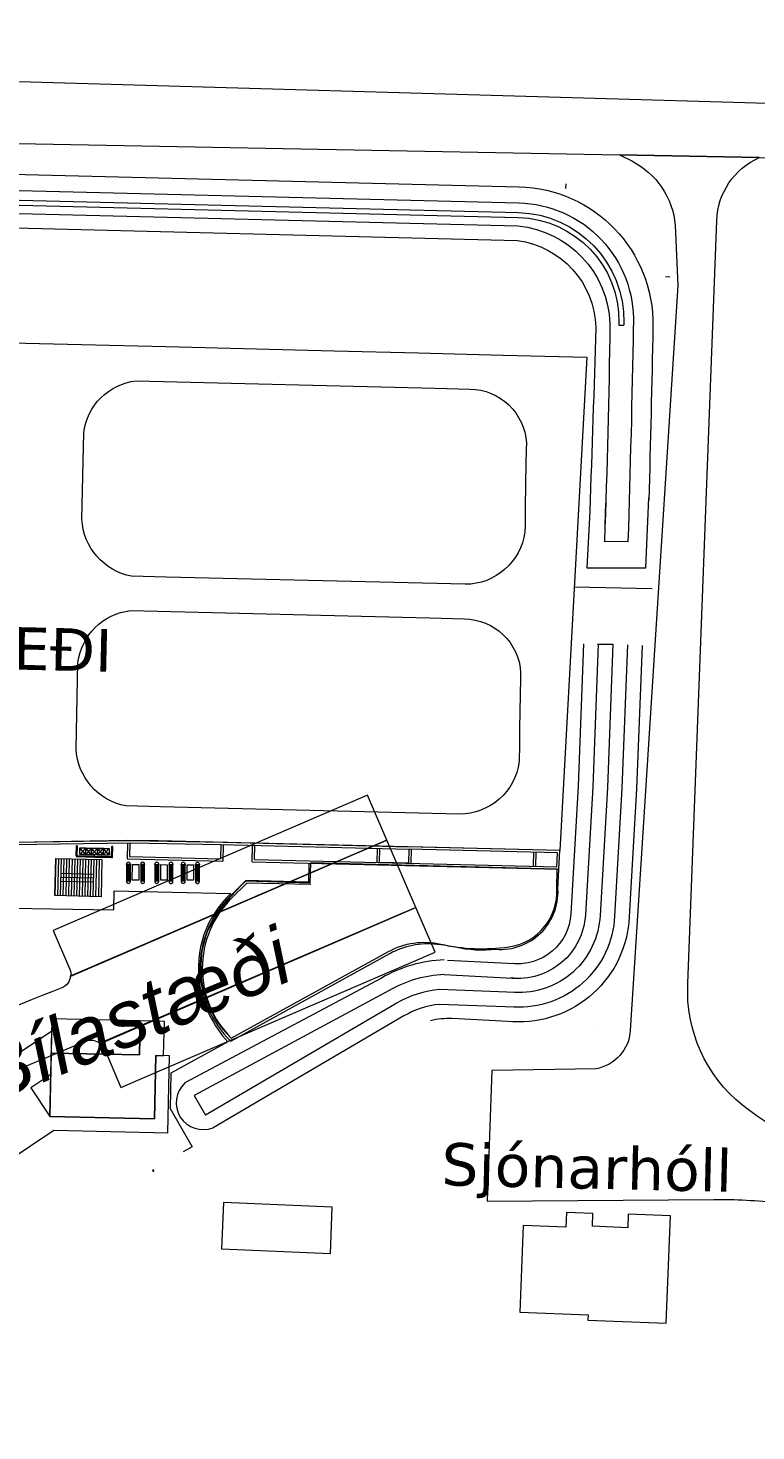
# Model space of a CAD drawing. Header units: metres. Extents: x 328903 to 333883, y 373406 to 381110.
# Drawn here: x 331695.7 to 331770.2, y 375532.5 to 375676 of the extents above; entities that cross this region are included whole.
import ezdxf

# ---------------------------------------------------------------- set-up
doc = ezdxf.new("R2010")
doc.units = ezdxf.units.M
doc.header["$MEASUREMENT"] = 0
for name, color, linetype in [('Byggingar', 7, 'Continuous'), ('Bílastæði', 7, 'Continuous'), ('Gangstétt', 7, 'Continuous'), ('Götuheiti', 7, 'Continuous'), ('Götur', 7, 'Continuous'), ('Texti', 7, 'Continuous'), ('Tjaldsvæði', 7, 'Continuous')]:
    doc.layers.add(name, color=color, linetype=linetype)
doc.styles.get("Standard").update_dxf_attribs({"font": 'arial.ttf'})

msp = doc.modelspace()

# ---------------------------------------------------------------- linework, layer by layer
at = {"layer": 'Byggingar', "color": 17, "linetype": 'Continuous', "lineweight": 0, "ltscale": 3.31832, "true_color": 0x943c39, "flags": 128}
for points in [[(331709.691, 375574.378), (331707.211, 375574.433), (331707.134, 375570.934), (331698.116, 375571.133), (331697.973, 375564.634), (331708.67, 375564.398), (331708.813, 375570.896), (331709.613, 375570.879), (331709.691, 375574.378)], [(331698.193, 375574.632), (331698.116, 375571.133), (331707.134, 375570.934), (331707.211, 375574.433), (331698.193, 375574.632)], [(331710.213, 375570.865), (331708.813, 375570.896), (331708.67, 375564.398), (331697.973, 375564.634), (331698.166, 375573.373), (331681.772, 375562.425), (331686.525, 375555.306), (331698.383, 375563.225), (331710.039, 375562.967), (331710.213, 375570.865)], [(331726.658, 375550.631), (331726.859, 375555.355), (331715.726, 375555.829), (331715.525, 375551.105), (331726.658, 375550.631)], [(331761.01, 375543.488), (331761.441, 375554.479), (331757.13, 375554.648), (331757.075, 375553.264), (331753.457, 375553.406), (331753.508, 375554.699), (331750.794, 375554.805), (331750.735, 375553.3), (331746.378, 375553.471), (331746.031, 375544.614), (331753.019, 375544.34), (331752.998, 375543.802), (331761.01, 375543.488)]]:
    msp.add_lwpolyline(points, close=True, dxfattribs=at)
at = {"layer": 'Bílastæði', "color": 9, "lineweight": 0, "ltscale": 3.31832, "true_color": 0xbdbdbd, "flags": 128}
for points in [[(331732.448, 375592.93), (331730.472, 375597.523), (331698.323, 375583.686), (331700, 375579.788, -0.1329481), (331700.111, 375579.013), (331732.448, 375592.93)], [(331735.413, 375586.041), (331703.03, 375572.104, -0.1742846), (331703.547, 375571.548), (331705.241, 375567.612), (331737.39, 375581.448), (331735.413, 375586.041)]]:
    msp.add_lwpolyline(points, format="xyb", close=True, dxfattribs=at)
at = {"layer": 'Gangstétt', "color": 45, "lineweight": 0, "ltscale": 3.31832, "true_color": 0x948652, "flags": 128}
for points in [[(331735.299, 376092.061, 0), (331736.957, 376091.583, 0.0330031)], [(331671.512, 376103.485, -0.0000029), (331647.831, 376101.851, -0.0402202)]]:
    msp.add_lwpolyline(points, format="xyb", dxfattribs=at)
at = {"layer": 'Götur', "color": 8, "lineweight": 0, "ltscale": 3.31832, "true_color": 0x707070, "flags": 128}
for points in [[(332319.075, 375613.08, 0.0199919), (332278.886, 375629.304, 0.0581059), (332224.194, 375641.976, 0.0017774), (332183.735, 375646.364, 0.0077256), (332132.096, 375650.975, -0.0043595), (332086.228, 375654.757, 0.0104392), (332045.128, 375657.952), (332014.157, 375660.043), (331958.865, 375663.049, 0.0065535), (331917.358, 375664.019), (331885.694, 375664.983), (331602.871, 375673.195)], [(331603.043, 375666.189), (331636.767, 375665.306), (331756.239, 375663.049), (331802.75, 375662.171), (331922.638, 375658.027, 0.0010043), (331972.438, 375656.403, -0.0105133), (332027.317, 375653.568, -0.0045917), (332085.683, 375648.782, 0.0043712), (332131.655, 375644.991, -0.0077359), (332183.109, 375640.397, -0.0017793), (332223.526, 375636.013, -0.0581189), (332276.864, 375623.655, -0.0199792), (332316.596, 375607.615)]]:
    msp.add_lwpolyline(points, format="xyb", dxfattribs=at)
for points in [[(331756.239, 375663.049), (331757.476, 375662.419, -0.2580945), (331761.933, 375655.837), (331762.176, 375649.665), (331757.335, 375573.447, -0.3456322), (331753.83, 375569.522), (331743.167, 375569.356), (331742.684, 375555.966), (331765.878, 375556.159, -0.0318091), (331772.512, 375555.794, 0.0297792), (331779.565, 375555.376), (331835.429, 375554.879), (331835.544, 375560.1), (331812.47, 375559.915), (331787.183, 375559.535, -0.1735967), (331768.806, 375565.805, -0.2425741), (331763.221, 375578.241), (331766.166, 375656.336, -0.286039), (331770.526, 375662.78), (331756.239, 375663.049)], [(331647.816, 375546.179), (331650.96, 375541.703), (331651.428, 375542.033), (331675.214, 375558.989, -0.0498795), (331693.703, 375569.025), (331701.607, 375572.346, -0.2850721), (331703.137, 375572.104), (331735.413, 375586.041), (331732.448, 375592.93), (331700.066, 375578.993, -0.2900518), (331699.184, 375577.804, 0.0260004), (331683.454, 375570.803, 0.0427545), (331667.022, 375560.588), (331651.972, 375549.341), (331647.816, 375546.179)]]:
    msp.add_lwpolyline(points, format="xyb", close=True, dxfattribs=at)
at = {"layer": 'Tjaldsvæði', "color": 18, "linetype": 'Continuous', "lineweight": 0, "ltscale": 3.31832, "true_color": 0x000000, "flags": 128}
for points in [[(331685.856, 375661.28), (331745.941, 375659.785, -0.4122053), (331759.642, 375645.483, -0.0029797), (331759.217, 375627.698)], [(331685.106, 375659.648), (331745.917, 375658.135, -0.4165631), (331757.644, 375645.736)], [(331686.553, 375658.111), (331745.879, 375656.635, -0.412307), (331756.167, 375645.895, -0.0037024), (331756.162, 375645.625)], [(331686.566, 375658.611), (331745.892, 375657.135, -0.4122761), (331756.667, 375645.886, 0.0037024), (331756.662, 375645.616)], [(331685.106, 375657.297), (331745.842, 375655.786, -0.3754131), (331755.246, 375645.766, -0.0070115), (331754.68, 375623.513)], [(331684.914, 375655.802), (331745.805, 375654.287, -0.3643916), (331753.822, 375645.41, -0.0006389), (331753.184, 375626.597)], [(331757.644, 375645.736, 0.0000425), (331757.642, 375645.519, -0.0034484), (331757.09, 375623.479)], [(331692.585, 375643.851), (331701.204, 375643.636), (331709.824, 375643.423), (331727.064, 375642.991), (331735.683, 375642.779), (331744.303, 375642.565), (331752.875, 375642.351), (331750.139, 375591.865), (331709.052, 375592.864), (331705.93, 375592.895), (331692.548, 375592.628, 0.0324059)], [(331754.045, 375612.963), (331753.486, 375598.383), (331752.737, 375585.306, -0.4322057), (331745.083, 375578.814)], [(331752.546, 375613.02), (331751.988, 375598.454), (331751.239, 375585.387, -0.4325213), (331745.251, 375580.305)], [(331758.544, 375612.848), (331757.981, 375598.168), (331757.231, 375585.067, -0.416327), (331745.324, 375574.338)], [(331757.045, 375612.905), (331756.483, 375598.239), (331755.733, 375585.146, -0.4165838), (331745.407, 375575.836)], [(331755.546, 375612.963), (331754.984, 375598.311), (331754.235, 375585.224, -0.4166504), (331745.491, 375577.333)], [(331706.008, 375590.664, 0.42), (331705.808, 375590.464)], [(331706.208, 375590.464, 1), (331705.808, 375590.464)], [(331706.208, 375590.464, 0.41), (331706.008, 375590.664)], [(331707.464, 375590.654, 0.4235633), (331707.264, 375590.455)], [(331707.665, 375590.462, 1.0000125), (331707.265, 375590.462)], [(331707.664, 375590.454, 0.42), (331707.464, 375590.654)], [(331708.909, 375590.66, 0.421442), (331708.708, 375590.46)], [(331709.108, 375590.46, 1.0000125), (331708.708, 375590.46)], [(331709.108, 375590.46, 0.4135383), (331708.909, 375590.66)], [(331710.365, 375590.65, 0.4235633), (331710.165, 375590.451)], [(331710.566, 375590.458, 1), (331710.166, 375590.458)], [(331710.565, 375590.45, 0.4150089), (331710.365, 375590.65)], [(331711.616, 375590.656, 0.4235633), (331711.416, 375590.457)], [(331711.816, 375590.456, 0.9974969), (331711.416, 375590.457)], [(331711.816, 375590.456, 0.4150089), (331711.616, 375590.656)], [(331713.073, 375590.647, 0.421442), (331712.872, 375590.447)], [(331713.274, 375590.454, 1), (331712.874, 375590.454)], [(331713.272, 375590.446, 0.4149911), (331713.073, 375590.647)], [(331716.488, 375572.359), (331732.748, 375581.329, -0.154882), (331737.532, 375582.286, -0.0249737), (331739.411, 375581.987, 0.0768752), (331743.613, 375581.76, 0.4509799), (331749.933, 375587.884), (331750.037, 375589.938)], [(331705.805, 375588.697, 0.41), (331706.005, 375588.497)], [(331706.005, 375588.497, 0.4150089), (331706.205, 375588.697)], [(331707.262, 375588.688, 0.4149911), (331707.461, 375588.487)], [(331707.461, 375588.487, 0.4114669), (331707.662, 375588.687)], [(331708.706, 375588.693, 0.4150089), (331708.906, 375588.493)], [(331708.906, 375588.493, 0.4150089), (331709.106, 375588.693)], [(331710.162, 375588.684, 0.4114669), (331710.362, 375588.483)], [(331710.362, 375588.483, 0.4150089), (331710.562, 375588.683)], [(331711.413, 375588.69, 0.4114669), (331711.613, 375588.489)], [(331711.613, 375588.489, 0.4150089), (331711.813, 375588.689)], [(331712.87, 375588.68, 0.42), (331713.07, 375588.48)], [(331713.07, 375588.48, 0.4135383), (331713.27, 375588.679)], [(331724.444, 375588.617), (331718.028, 375588.774), (331716.362, 375587.116, 0.4208556), (331716.489, 375572.358)], [(331718.125, 375588.532), (331716.531, 375586.946, 0.4155762), (331716.528, 375572.655)], [(331683.683, 375565.867), (331684.796, 375567.338), (331686.404, 375566.252, 0.1288436), (331694.02, 375585.962), (331704.521, 375585.804), (331704.567, 375587.744), (331716.472, 375587.452, 0.2474802), (331713.284, 375578.192, 0.1439221), (331716.184, 375572.27), (331710.358, 375569.07), (331710.266, 375565.465), (331712.522, 375561.526), (331711.615, 375561.03)], [(331738.311, 375580.657, 0.1254946), (331731.903, 375578.813), (331711.793, 375568.074)], [(331738.297, 375579.156, 0.1242281), (331732.661, 375577.518), (331712.739, 375566.776)], [(331737.842, 375577.627, 0.1119139), (331733.419, 375576.224), (331733.224, 375576.11)], [(331737.817, 375576.118, 0.1072007), (331734.177, 375574.93), (331714.659, 375563.497)], [(331745.425, 375574.333), (331739.107, 375574.654, 0.074038), (331736.904, 375574.439)], [(331711.793, 375568.074, 0.8355318), (331714.659, 375563.497)]]:
    msp.add_lwpolyline(points, format="xyb", dxfattribs=at)
for points in [[(331750.752, 375659.595), (331750.787, 375660.071)], [(331760.928, 375650.603), (331761.377, 375650.579)], [(331756.162, 375645.625), (331756.662, 375645.616)], [(331753.184, 375626.597), (331752.875, 375620.789), (331758.92, 375620.789), (331759.227, 375627.942)], [(331754.779, 375627.42), (331754.721, 375625.141)], [(331754.665, 375623.513), (331757.144, 375623.478)], [(331751.601, 375618.851), (331759.564, 375618.665)], [(331753.981, 375612.963), (331755.552, 375612.963)], [(331694.186, 375592.711), (331706.242, 375592.899)], [(331694.189, 375592.471), (331706.246, 375592.659)], [(331700.681, 375591.336), (331700.703, 375592.336)], [(331700.681, 375591.336), (331700.703, 375592.336)], [(331700.803, 375592.333), (331700.701, 375592.236)], [(331700.803, 375592.333), (331700.701, 375592.236)], [(331700.703, 375592.336), (331700.801, 375592.234)], [(331700.703, 375592.336), (331700.801, 375592.234)], [(331700.781, 375591.334), (331700.801, 375592.234)], [(331700.781, 375591.334), (331700.801, 375592.234)], [(331701.064, 375591.469), (331701.618, 375592.097)], [(331701.064, 375591.469), (331701.618, 375592.097)], [(331701.614, 375591.457), (331701.078, 375592.109)], [(331701.614, 375591.457), (331701.078, 375592.109)], [(331701.664, 375591.456), (331702.217, 375592.084)], [(331701.664, 375591.456), (331702.217, 375592.084)], [(331702.214, 375591.444), (331701.678, 375592.095)], [(331702.214, 375591.444), (331701.678, 375592.095)], [(331702.264, 375591.443), (331702.817, 375592.071)], [(331702.264, 375591.443), (331702.817, 375592.071)], [(331702.813, 375591.43), (331702.277, 375592.082)], [(331702.813, 375591.43), (331702.277, 375592.082)], [(331703.412, 375591.417), (331702.876, 375592.069)], [(331703.412, 375591.417), (331702.876, 375592.069)], [(331704.28, 375591.256), (331704.302, 375592.256)], [(331704.28, 375591.256), (331704.302, 375592.256)], [(331704.402, 375592.254), (331704.3, 375592.156)], [(331704.402, 375592.254), (331704.3, 375592.156)], [(331704.302, 375592.256), (331704.4, 375592.154)], [(331704.302, 375592.256), (331704.4, 375592.154)], [(331704.38, 375591.254), (331704.4, 375592.154)], [(331704.38, 375591.254), (331704.4, 375592.154)], [(331705.911, 375592.636), (331705.875, 375590.998), (331715.666, 375590.776)], [(331706.151, 375592.652), (331706.12, 375591.233), (331715.431, 375591.021)], [(331706.242, 375592.899), (331715.708, 375592.701)], [(331706.246, 375592.659), (331715.463, 375592.467), (331715.431, 375591.021)], [(331715.463, 375592.467), (331734.713, 375591.994)], [(331715.703, 375592.461), (331715.666, 375590.776)], [(331715.708, 375592.701), (331734.719, 375592.234)], [(331718.665, 375590.708), (331718.706, 375592.387)], [(331718.665, 375590.708), (331750.037, 375589.938), (331750.135, 375591.856), (331734.719, 375592.234)], [(331718.911, 375590.942), (331718.946, 375592.381)], [(331731.439, 375590.634), (331731.474, 375592.074)], [(331731.679, 375590.628), (331731.714, 375592.068)], [(331698.569, 375591.043), (331698.478, 375587.245)], [(331698.847, 375591.037), (331698.757, 375587.238)], [(331699.126, 375591.03), (331699.035, 375587.231)], [(331699.405, 375591.024), (331699.314, 375587.225)], [(331699.683, 375591.017), (331699.593, 375587.218)], [(331699.962, 375591.01), (331699.872, 375587.211)], [(331700.241, 375591.004), (331700.15, 375587.205)], [(331700.52, 375590.997), (331700.429, 375587.198)], [(331700.781, 375591.334), (331700.679, 375591.236)], [(331700.781, 375591.334), (331700.679, 375591.236)], [(331700.681, 375591.336), (331700.779, 375591.234)], [(331700.681, 375591.336), (331700.779, 375591.234)], [(331700.798, 375590.99), (331700.708, 375587.191)], [(331700.729, 375591.235), (331702.528, 375591.195)], [(331700.729, 375591.235), (331702.528, 375591.195)], [(331700.731, 375591.335), (331702.53, 375591.295)], [(331700.731, 375591.335), (331702.53, 375591.295)], [(331701.077, 375590.984), (331700.986, 375587.185)], [(331701.356, 375590.977), (331701.265, 375587.178)], [(331701.634, 375590.97), (331701.544, 375587.171)], [(331701.913, 375590.964), (331701.823, 375587.165)], [(331702.192, 375590.957), (331702.101, 375587.158)], [(331702.471, 375590.95), (331702.38, 375587.151)], [(331702.58, 375591.294), (331702.478, 375591.196)], [(331702.58, 375591.294), (331702.478, 375591.196)], [(331702.48, 375591.296), (331702.578, 375591.194)], [(331702.48, 375591.296), (331702.578, 375591.194)], [(331702.528, 375591.195), (331704.328, 375591.155)], [(331702.528, 375591.195), (331704.328, 375591.155)], [(331702.53, 375591.295), (331704.33, 375591.255)], [(331702.53, 375591.295), (331704.33, 375591.255)], [(331702.749, 375590.944), (331702.659, 375587.145)], [(331702.862, 375591.429), (331703.416, 375592.057)], [(331702.862, 375591.429), (331703.416, 375592.057)], [(331703.028, 375590.937), (331702.937, 375587.138)], [(331703.307, 375590.93), (331703.216, 375587.132)], [(331703.459, 375591.417), (331704.014, 375592.044)], [(331703.459, 375591.417), (331704.014, 375592.044)], [(331704.009, 375591.404), (331703.474, 375592.056)], [(331704.009, 375591.404), (331703.474, 375592.056)], [(331704.38, 375591.254), (331704.278, 375591.156)], [(331704.38, 375591.254), (331704.278, 375591.156)], [(331704.28, 375591.256), (331704.378, 375591.154)], [(331704.28, 375591.256), (331704.378, 375591.154)], [(331718.911, 375590.942), (331749.808, 375590.184), (331749.892, 375591.622), (331734.713, 375591.994)], [(331734.678, 375590.555), (331734.713, 375591.994)], [(331734.918, 375590.549), (331734.953, 375591.989)], [(331747.446, 375590.242), (331747.482, 375591.681)], [(331747.686, 375590.236), (331747.721, 375591.675)], [(331699.09, 375589.531), (331702.435, 375589.451)], [(331705.808, 375590.464), (331705.805, 375588.755)], [(331705.808, 375590.414), (331705.808, 375590.464)], [(331706.208, 375590.414), (331705.808, 375590.414)], [(331706.205, 375588.747), (331706.208, 375590.464)], [(331706.208, 375590.464), (331706.208, 375590.414)], [(331706.408, 375588.825), (331706.41, 375590.415)], [(331706.41, 375590.415), (331707.066, 375590.414)], [(331707.066, 375590.414), (331707.063, 375588.824)], [(331707.264, 375590.455), (331707.262, 375588.745)], [(331707.265, 375590.412), (331707.265, 375590.462)], [(331707.665, 375590.412), (331707.265, 375590.412)], [(331707.662, 375588.737), (331707.664, 375590.454)], [(331707.665, 375590.462), (331707.665, 375590.412)], [(331708.708, 375590.46), (331708.706, 375588.751)], [(331708.708, 375590.41), (331708.708, 375590.46)], [(331709.108, 375590.41), (331708.708, 375590.41)], [(331709.106, 375588.743), (331709.108, 375590.46)], [(331709.108, 375590.46), (331709.108, 375590.41)], [(331709.309, 375588.821), (331709.311, 375590.411)], [(331709.311, 375590.411), (331709.966, 375590.41)], [(331709.966, 375590.41), (331709.964, 375588.82)], [(331710.165, 375590.451), (331710.162, 375588.741)], [(331710.166, 375590.408), (331710.166, 375590.458)], [(331710.566, 375590.408), (331710.166, 375590.408)], [(331710.562, 375588.733), (331710.565, 375590.45)], [(331710.566, 375590.458), (331710.566, 375590.408)], [(331711.416, 375590.457), (331711.414, 375588.747)], [(331711.416, 375590.407), (331711.416, 375590.457)], [(331711.816, 375590.406), (331711.416, 375590.407)], [(331711.814, 375588.739), (331711.816, 375590.456)], [(331711.816, 375590.456), (331711.816, 375590.406)], [(331712.016, 375588.818), (331712.019, 375590.407)], [(331712.019, 375590.407), (331712.674, 375590.406)], [(331712.674, 375590.406), (331712.672, 375588.817)], [(331712.872, 375590.447), (331712.87, 375588.737)], [(331712.874, 375590.404), (331712.874, 375590.454)], [(331713.274, 375590.404), (331712.874, 375590.404)], [(331713.27, 375588.729), (331713.272, 375590.446)], [(331713.274, 375590.454), (331713.274, 375590.404)], [(331724.444, 375588.617), (331724.492, 375590.565)], [(331734.678, 375590.555), (331731.679, 375590.628)], [(331699.071, 375588.731), (331702.416, 375588.651)], [(331699.081, 375589.131), (331702.425, 375589.051)], [(331705.805, 375588.755), (331705.805, 375588.697)], [(331706.205, 375588.697), (331706.205, 375588.747)], [(331707.063, 375588.824), (331706.408, 375588.825)], [(331707.262, 375588.745), (331707.262, 375588.688)], [(331707.662, 375588.687), (331707.662, 375588.737)], [(331708.706, 375588.751), (331708.706, 375588.693)], [(331709.106, 375588.693), (331709.106, 375588.743)], [(331709.964, 375588.82), (331709.309, 375588.821)], [(331710.162, 375588.741), (331710.162, 375588.684)], [(331710.562, 375588.683), (331710.562, 375588.733)], [(331711.414, 375588.747), (331711.413, 375588.69)], [(331711.813, 375588.689), (331711.814, 375588.739)], [(331712.672, 375588.817), (331712.016, 375588.818)], [(331712.87, 375588.737), (331712.87, 375588.68)], [(331713.27, 375588.679), (331713.27, 375588.729)], [(331724.678, 375588.371), (331718.125, 375588.532)], [(331738.643, 375580.64), (331746.173, 375580.258)], [(331738.297, 375579.156), (331745.883, 375578.771)], [(331745.571, 375577.329), (331737.842, 375577.627)], [(331733.224, 375576.11), (331713.901, 375564.792)], [(331745.498, 375575.831), (331737.817, 375576.118)], [(331698.068, 375568.933), (331696.017, 375567.563), (331697.97, 375564.632)], [(331712.739, 375566.776), (331713.901, 375564.792)]]:
    msp.add_lwpolyline(points, dxfattribs=at)
for points in [[(331706.808, 375639.924), (331737.367, 375639.166), (331740.934, 375639.078, -0.3956811), (331746.702, 375633.544, 0.0048512), (331746.56, 375624.473, -0.3765855), (331740.439, 375619.099), (331709.88, 375619.842), (331706.338, 375619.929, -0.347001), (331701.249, 375625.765), (331701.433, 375634.594, -0.3494626), (331706.808, 375639.924)], [(331706.225, 375616.414), (331736.784, 375615.657), (331740.352, 375615.568, -0.3957548), (331746.119, 375610.035, 0.0049614), (331745.978, 375600.964, -0.3766542), (331739.856, 375595.59), (331709.297, 375596.333), (331705.755, 375596.42, -0.3471197), (331700.666, 375602.255), (331700.85, 375611.084, -0.3492765), (331706.225, 375616.414)], [(331701.603, 375591.427), (331701.063, 375591.439, -0.4239286), (331701.034, 375591.469), (331701.048, 375592.109, -0.4), (331701.078, 375592.139), (331701.618, 375592.127, -0.4096446), (331701.648, 375592.096), (331701.634, 375591.456, -0.4008038), (331701.603, 375591.427)], [(331701.603, 375591.427), (331701.063, 375591.439, -0.4239286), (331701.034, 375591.469), (331701.048, 375592.109, -0.4), (331701.078, 375592.139), (331701.618, 375592.127, -0.4096446), (331701.648, 375592.096), (331701.634, 375591.456, -0.4008038), (331701.603, 375591.427)], [(331701.603, 375591.447), (331701.064, 375591.459, -0.4), (331701.054, 375591.469), (331701.068, 375592.109, -0.4), (331701.078, 375592.119), (331701.618, 375592.107, -0.4), (331701.628, 375592.097), (331701.614, 375591.457, -0.4270041), (331701.603, 375591.447)], [(331701.603, 375591.447), (331701.064, 375591.459, -0.4), (331701.054, 375591.469), (331701.068, 375592.109, -0.4), (331701.078, 375592.119), (331701.618, 375592.107, -0.4), (331701.628, 375592.097), (331701.614, 375591.457, -0.4270041), (331701.603, 375591.447)], [(331702.203, 375591.414), (331701.663, 375591.426, -0.4239286), (331701.634, 375591.456), (331701.648, 375592.096, -0.4239286), (331701.678, 375592.125), (331702.218, 375592.114, -0.4008038), (331702.247, 375592.083), (331702.234, 375591.443, -0.4008038), (331702.203, 375591.414)], [(331702.203, 375591.414), (331701.663, 375591.426, -0.4239286), (331701.634, 375591.456), (331701.648, 375592.096, -0.4239286), (331701.678, 375592.125), (331702.218, 375592.114, -0.4008038), (331702.247, 375592.083), (331702.234, 375591.443, -0.4008038), (331702.203, 375591.414)], [(331702.203, 375591.434), (331701.663, 375591.446, -0.4754341), (331701.654, 375591.456), (331701.668, 375592.096, -0.4754341), (331701.678, 375592.105), (331702.218, 375592.094, -0.4960255), (331702.227, 375592.083), (331702.214, 375591.444, -0.3351439), (331702.203, 375591.434)], [(331702.203, 375591.434), (331701.663, 375591.446, -0.4754341), (331701.654, 375591.456), (331701.668, 375592.096, -0.4754341), (331701.678, 375592.105), (331702.218, 375592.094, -0.4960255), (331702.227, 375592.083), (331702.214, 375591.444, -0.3351439), (331702.203, 375591.434)], [(331702.803, 375591.401), (331702.263, 375591.413, -0.4239286), (331702.234, 375591.443), (331702.247, 375592.083, -0.4008038), (331702.278, 375592.112), (331702.818, 375592.101, -0.4008038), (331702.847, 375592.07), (331702.833, 375591.43, -0.4239286), (331702.803, 375591.401)], [(331702.803, 375591.401), (331702.263, 375591.413, -0.4239286), (331702.234, 375591.443), (331702.247, 375592.083, -0.4008038), (331702.278, 375592.112), (331702.818, 375592.101, -0.4008038), (331702.847, 375592.07), (331702.833, 375591.43, -0.4239286), (331702.803, 375591.401)], [(331702.803, 375591.421), (331702.263, 375591.433, -0.4754341), (331702.254, 375591.443), (331702.267, 375592.083, -0.4071737), (331702.278, 375592.092), (331702.818, 375592.081, -0.4071737), (331702.827, 375592.07), (331702.813, 375591.43, -0.4754341), (331702.803, 375591.421)], [(331702.803, 375591.421), (331702.263, 375591.433, -0.4754341), (331702.254, 375591.443), (331702.267, 375592.083, -0.4071737), (331702.278, 375592.092), (331702.818, 375592.081, -0.4071737), (331702.827, 375592.07), (331702.813, 375591.43, -0.4754341), (331702.803, 375591.421)], [(331703.401, 375591.387), (331702.861, 375591.399, -0.4008038), (331702.832, 375591.43), (331702.847, 375592.07, -0.4239286), (331702.877, 375592.099), (331703.417, 375592.087, -0.4329283), (331703.446, 375592.056), (331703.432, 375591.416, -0.4008038), (331703.401, 375591.387)], [(331703.401, 375591.387), (331702.861, 375591.399, -0.4008038), (331702.832, 375591.43), (331702.847, 375592.07, -0.4239286), (331702.877, 375592.099), (331703.417, 375592.087, -0.4329283), (331703.446, 375592.056), (331703.432, 375591.416, -0.4008038), (331703.401, 375591.387)], [(331703.402, 375591.407), (331702.862, 375591.419, -0.3351439), (331702.852, 375591.43), (331702.866, 375592.069, -0.3351439), (331702.877, 375592.079), (331703.417, 375592.067, -0.4754341), (331703.426, 375592.057), (331703.412, 375591.417, -0.4), (331703.402, 375591.407)], [(331703.402, 375591.407), (331702.862, 375591.419, -0.3351439), (331702.852, 375591.43), (331702.866, 375592.069, -0.3351439), (331702.877, 375592.079), (331703.417, 375592.067, -0.4754341), (331703.426, 375592.057), (331703.412, 375591.417, -0.4), (331703.402, 375591.407)], [(331703.998, 375591.374), (331703.459, 375591.387, -0.4), (331703.429, 375591.417), (331703.444, 375592.057, -0.4239286), (331703.474, 375592.086), (331704.014, 375592.074, -0.4), (331704.044, 375592.044), (331704.029, 375591.404, -0.4096446), (331703.998, 375591.374)], [(331703.998, 375591.374), (331703.459, 375591.387, -0.4), (331703.429, 375591.417), (331703.444, 375592.057, -0.4239286), (331703.474, 375592.086), (331704.014, 375592.074, -0.4), (331704.044, 375592.044), (331704.029, 375591.404, -0.4096446), (331703.998, 375591.374)], [(331703.999, 375591.394), (331703.459, 375591.407, -0.4), (331703.449, 375591.417), (331703.464, 375592.057, -0.4754341), (331703.474, 375592.066), (331704.014, 375592.054, -0.4), (331704.024, 375592.044), (331704.009, 375591.404, -0.4), (331703.999, 375591.394)], [(331703.999, 375591.394), (331703.459, 375591.407, -0.4), (331703.449, 375591.417), (331703.464, 375592.057, -0.4754341), (331703.474, 375592.066), (331704.014, 375592.054, -0.4), (331704.024, 375592.044), (331704.009, 375591.404, -0.4), (331703.999, 375591.394)], [(331716.528, 375572.655), (331732.589, 375581.516, -0.1829683), (331737.945, 375582.282, 0.0897404), (331744.898, 375581.994, 0.3934274), (331749.81, 375588.022), (331749.861, 375589.952), (331724.612, 375590.614), (331724.552, 375588.523), (331717.999, 375588.711, 0.0830401), (331714.141, 375583.753, 0.3082574), (331716.528, 375572.655)], [(331706.205, 375588.747), (331705.805, 375588.747), (331705.805, 375588.697, 1), (331706.205, 375588.697), (331706.205, 375588.747)], [(331707.663, 375588.745), (331707.263, 375588.745), (331707.263, 375588.695, 1), (331707.663, 375588.695), (331707.663, 375588.745)], [(331709.106, 375588.743), (331708.706, 375588.743), (331708.706, 375588.693, 1), (331709.106, 375588.693), (331709.106, 375588.743)], [(331710.564, 375588.741), (331710.164, 375588.741), (331710.164, 375588.691, 1.0000125), (331710.564, 375588.691), (331710.564, 375588.741)], [(331711.814, 375588.739), (331711.414, 375588.74), (331711.413, 375588.69, 1.0024969), (331711.813, 375588.689), (331711.814, 375588.739)], [(331713.271, 375588.737), (331712.871, 375588.737), (331712.871, 375588.687, 1), (331713.271, 375588.687), (331713.271, 375588.737)], [(331708.488, 375559.106, 1), (331708.618, 375559.106, 1), (331708.488, 375559.106)]]:
    msp.add_lwpolyline(points, format="xyb", close=True, dxfattribs=at)
for points in [[(331700.703, 375592.336), (331700.701, 375592.236), (331700.801, 375592.234), (331700.803, 375592.333), (331700.703, 375592.336)], [(331700.703, 375592.336), (331700.701, 375592.236), (331700.801, 375592.234), (331700.803, 375592.333), (331700.703, 375592.336)], [(331704.302, 375592.256), (331704.3, 375592.156), (331704.4, 375592.154), (331704.402, 375592.254), (331704.302, 375592.256)], [(331704.302, 375592.256), (331704.3, 375592.156), (331704.4, 375592.154), (331704.402, 375592.254), (331704.302, 375592.256)], [(331698.569, 375591.043), (331703.307, 375590.93), (331703.216, 375587.132), (331698.478, 375587.245), (331698.569, 375591.043), (331698.569, 375591.043)], [(331700.681, 375591.336), (331700.679, 375591.236), (331700.779, 375591.234), (331700.781, 375591.334), (331700.681, 375591.336)], [(331700.681, 375591.336), (331700.679, 375591.236), (331700.779, 375591.234), (331700.781, 375591.334), (331700.681, 375591.336)], [(331702.48, 375591.296), (331702.478, 375591.196), (331702.578, 375591.194), (331702.58, 375591.294), (331702.48, 375591.296)], [(331702.48, 375591.296), (331702.478, 375591.196), (331702.578, 375591.194), (331702.58, 375591.294), (331702.48, 375591.296)], [(331704.28, 375591.256), (331704.278, 375591.156), (331704.378, 375591.154), (331704.38, 375591.254), (331704.28, 375591.256)], [(331704.28, 375591.256), (331704.278, 375591.156), (331704.378, 375591.154), (331704.38, 375591.254), (331704.28, 375591.256)], [(331718.665, 375590.708), (331718.665, 375590.708)], [(331705.806, 375589.668), (331706.206, 375589.667), (331706.207, 375589.742), (331705.807, 375589.743), (331705.806, 375589.668)], [(331705.806, 375589.585), (331706.206, 375589.584), (331706.206, 375589.659), (331705.806, 375589.66), (331705.806, 375589.585)], [(331705.806, 375589.502), (331706.206, 375589.501), (331706.206, 375589.576), (331705.806, 375589.577), (331705.806, 375589.502)], [(331705.806, 375589.419), (331706.206, 375589.418), (331706.206, 375589.493), (331705.806, 375589.494), (331705.806, 375589.419)], [(331705.806, 375589.336), (331706.206, 375589.335), (331706.206, 375589.41), (331705.806, 375589.411), (331705.806, 375589.336)], [(331705.806, 375589.253), (331706.206, 375589.252), (331706.206, 375589.327), (331705.806, 375589.328), (331705.806, 375589.253)], [(331705.806, 375589.17), (331706.206, 375589.169), (331706.206, 375589.244), (331705.806, 375589.245), (331705.806, 375589.17)], [(331705.807, 375590.332), (331706.207, 375590.331), (331706.208, 375590.406), (331705.808, 375590.407), (331705.807, 375590.332)], [(331705.807, 375590.249), (331706.207, 375590.248), (331706.207, 375590.323), (331705.807, 375590.324), (331705.807, 375590.249)], [(331705.807, 375590.166), (331706.207, 375590.165), (331706.207, 375590.24), (331705.807, 375590.241), (331705.807, 375590.166)], [(331705.807, 375590.083), (331706.207, 375590.082), (331706.207, 375590.157), (331705.807, 375590.158), (331705.807, 375590.083)], [(331705.807, 375590), (331706.207, 375589.999), (331706.207, 375590.074), (331705.807, 375590.075), (331705.807, 375590)], [(331705.807, 375589.917), (331706.207, 375589.916), (331706.207, 375589.991), (331705.807, 375589.992), (331705.807, 375589.917)], [(331705.807, 375589.834), (331706.207, 375589.833), (331706.207, 375589.908), (331705.807, 375589.909), (331705.807, 375589.834)], [(331705.807, 375589.751), (331706.207, 375589.75), (331706.207, 375589.825), (331705.807, 375589.826), (331705.807, 375589.751)], [(331706.208, 375590.464), (331706.208, 375590.464)], [(331707.264, 375589.832), (331707.664, 375589.831), (331707.665, 375589.906), (331707.265, 375589.907), (331707.264, 375589.832)], [(331707.264, 375589.749), (331707.664, 375589.748), (331707.664, 375589.823), (331707.264, 375589.824), (331707.264, 375589.749)], [(331707.264, 375589.666), (331707.664, 375589.665), (331707.664, 375589.74), (331707.264, 375589.741), (331707.264, 375589.666)], [(331707.264, 375589.583), (331707.664, 375589.582), (331707.664, 375589.657), (331707.264, 375589.658), (331707.264, 375589.583)], [(331707.264, 375589.5), (331707.664, 375589.499), (331707.664, 375589.574), (331707.264, 375589.575), (331707.264, 375589.5)], [(331707.264, 375589.417), (331707.664, 375589.416), (331707.664, 375589.491), (331707.264, 375589.492), (331707.264, 375589.417)], [(331707.264, 375589.334), (331707.664, 375589.333), (331707.664, 375589.408), (331707.264, 375589.409), (331707.264, 375589.334)], [(331707.264, 375589.251), (331707.664, 375589.25), (331707.664, 375589.325), (331707.264, 375589.326), (331707.264, 375589.251)], [(331707.264, 375589.168), (331707.664, 375589.167), (331707.664, 375589.242), (331707.264, 375589.243), (331707.264, 375589.168)], [(331707.265, 375590.33), (331707.665, 375590.329), (331707.665, 375590.404), (331707.265, 375590.405), (331707.265, 375590.33)], [(331707.265, 375590.247), (331707.665, 375590.246), (331707.665, 375590.321), (331707.265, 375590.322), (331707.265, 375590.247)], [(331707.265, 375590.164), (331707.665, 375590.163), (331707.665, 375590.238), (331707.265, 375590.239), (331707.265, 375590.164)], [(331707.265, 375590.081), (331707.665, 375590.08), (331707.665, 375590.155), (331707.265, 375590.156), (331707.265, 375590.081)], [(331707.265, 375589.998), (331707.665, 375589.997), (331707.665, 375590.072), (331707.265, 375590.073), (331707.265, 375589.998)], [(331707.265, 375589.915), (331707.665, 375589.914), (331707.665, 375589.989), (331707.265, 375589.99), (331707.265, 375589.915)], [(331707.664, 375590.454), (331707.664, 375590.454)], [(331708.707, 375589.747), (331709.107, 375589.746), (331709.108, 375589.821), (331708.708, 375589.822), (331708.707, 375589.747)], [(331708.707, 375589.664), (331709.107, 375589.663), (331709.107, 375589.738), (331708.707, 375589.739), (331708.707, 375589.664)], [(331708.707, 375589.581), (331709.107, 375589.58), (331709.107, 375589.655), (331708.707, 375589.656), (331708.707, 375589.581)], [(331708.707, 375589.498), (331709.107, 375589.497), (331709.107, 375589.572), (331708.707, 375589.573), (331708.707, 375589.498)], [(331708.707, 375589.415), (331709.107, 375589.414), (331709.107, 375589.489), (331708.707, 375589.49), (331708.707, 375589.415)], [(331708.707, 375589.332), (331709.107, 375589.331), (331709.107, 375589.406), (331708.707, 375589.407), (331708.707, 375589.332)], [(331708.707, 375589.249), (331709.107, 375589.248), (331709.107, 375589.323), (331708.707, 375589.324), (331708.707, 375589.249)], [(331708.707, 375589.166), (331709.107, 375589.165), (331709.107, 375589.24), (331708.707, 375589.241), (331708.707, 375589.166)], [(331708.708, 375590.328), (331709.108, 375590.327), (331709.108, 375590.402), (331708.708, 375590.403), (331708.708, 375590.328)], [(331708.708, 375590.245), (331709.108, 375590.244), (331709.108, 375590.319), (331708.708, 375590.32), (331708.708, 375590.245)], [(331708.708, 375590.162), (331709.108, 375590.161), (331709.108, 375590.236), (331708.708, 375590.237), (331708.708, 375590.162)], [(331708.708, 375590.079), (331709.108, 375590.078), (331709.108, 375590.153), (331708.708, 375590.154), (331708.708, 375590.079)], [(331708.708, 375589.996), (331709.108, 375589.995), (331709.108, 375590.07), (331708.708, 375590.071), (331708.708, 375589.996)], [(331708.708, 375589.913), (331709.108, 375589.912), (331709.108, 375589.987), (331708.708, 375589.988), (331708.708, 375589.913)], [(331708.708, 375589.83), (331709.108, 375589.829), (331709.108, 375589.904), (331708.708, 375589.905), (331708.708, 375589.83)], [(331709.108, 375590.46), (331709.108, 375590.46)], [(331710.164, 375589.247), (331710.564, 375589.246), (331710.565, 375589.321), (331710.165, 375589.322), (331710.164, 375589.247)], [(331710.164, 375589.164), (331710.564, 375589.163), (331710.564, 375589.238), (331710.164, 375589.239), (331710.164, 375589.164)], [(331710.165, 375589.994), (331710.565, 375589.993), (331710.566, 375590.068), (331710.166, 375590.069), (331710.165, 375589.994)], [(331710.165, 375589.911), (331710.565, 375589.91), (331710.565, 375589.985), (331710.165, 375589.986), (331710.165, 375589.911)], [(331710.165, 375589.828), (331710.565, 375589.827), (331710.565, 375589.902), (331710.165, 375589.903), (331710.165, 375589.828)], [(331710.165, 375589.745), (331710.565, 375589.744), (331710.565, 375589.819), (331710.165, 375589.82), (331710.165, 375589.745)], [(331710.165, 375589.662), (331710.565, 375589.661), (331710.565, 375589.736), (331710.165, 375589.737), (331710.165, 375589.662)], [(331710.165, 375589.579), (331710.565, 375589.578), (331710.565, 375589.653), (331710.165, 375589.654), (331710.165, 375589.579)], [(331710.165, 375589.496), (331710.565, 375589.495), (331710.565, 375589.57), (331710.165, 375589.571), (331710.165, 375589.496)], [(331710.165, 375589.413), (331710.565, 375589.412), (331710.565, 375589.487), (331710.165, 375589.488), (331710.165, 375589.413)], [(331710.165, 375589.33), (331710.565, 375589.329), (331710.565, 375589.404), (331710.165, 375589.405), (331710.165, 375589.33)], [(331710.166, 375590.326), (331710.566, 375590.325), (331710.566, 375590.4), (331710.166, 375590.401), (331710.166, 375590.326)], [(331710.166, 375590.243), (331710.566, 375590.242), (331710.566, 375590.317), (331710.166, 375590.318), (331710.166, 375590.243)], [(331710.166, 375590.16), (331710.566, 375590.159), (331710.566, 375590.234), (331710.166, 375590.235), (331710.166, 375590.16)], [(331710.166, 375590.077), (331710.566, 375590.076), (331710.566, 375590.151), (331710.166, 375590.152), (331710.166, 375590.077)], [(331710.565, 375590.45), (331710.565, 375590.45)], [(331711.414, 375589.411), (331711.814, 375589.41), (331711.815, 375589.485), (331711.415, 375589.486), (331711.414, 375589.411)], [(331711.414, 375589.328), (331711.814, 375589.327), (331711.814, 375589.402), (331711.414, 375589.403), (331711.414, 375589.328)], [(331711.414, 375589.245), (331711.814, 375589.244), (331711.814, 375589.319), (331711.414, 375589.32), (331711.414, 375589.245)], [(331711.414, 375589.162), (331711.814, 375589.161), (331711.814, 375589.236), (331711.414, 375589.237), (331711.414, 375589.162)], [(331711.415, 375590.075), (331711.815, 375590.074), (331711.816, 375590.149), (331711.416, 375590.15), (331711.415, 375590.075)], [(331711.415, 375589.992), (331711.815, 375589.991), (331711.815, 375590.066), (331711.415, 375590.067), (331711.415, 375589.992)], [(331711.415, 375589.909), (331711.815, 375589.908), (331711.815, 375589.983), (331711.415, 375589.984), (331711.415, 375589.909)], [(331711.415, 375589.826), (331711.815, 375589.825), (331711.815, 375589.9), (331711.415, 375589.901), (331711.415, 375589.826)], [(331711.415, 375589.743), (331711.815, 375589.742), (331711.815, 375589.817), (331711.415, 375589.818), (331711.415, 375589.743)], [(331711.415, 375589.66), (331711.815, 375589.659), (331711.815, 375589.734), (331711.415, 375589.735), (331711.415, 375589.66)], [(331711.415, 375589.577), (331711.815, 375589.576), (331711.815, 375589.651), (331711.415, 375589.652), (331711.415, 375589.577)], [(331711.415, 375589.494), (331711.815, 375589.493), (331711.815, 375589.568), (331711.415, 375589.569), (331711.415, 375589.494)], [(331711.416, 375590.324), (331711.816, 375590.323), (331711.816, 375590.398), (331711.416, 375590.399), (331711.416, 375590.324)], [(331711.416, 375590.241), (331711.816, 375590.24), (331711.816, 375590.315), (331711.416, 375590.316), (331711.416, 375590.241)], [(331711.416, 375590.158), (331711.816, 375590.157), (331711.816, 375590.232), (331711.416, 375590.233), (331711.416, 375590.158)], [(331711.816, 375590.456), (331711.816, 375590.456)], [(331712.872, 375589.575), (331713.272, 375589.574), (331713.273, 375589.649), (331712.873, 375589.65), (331712.872, 375589.575)], [(331712.872, 375589.492), (331713.272, 375589.491), (331713.272, 375589.566), (331712.872, 375589.567), (331712.872, 375589.492)], [(331712.872, 375589.409), (331713.272, 375589.408), (331713.272, 375589.483), (331712.872, 375589.484), (331712.872, 375589.409)], [(331712.872, 375589.326), (331713.272, 375589.325), (331713.272, 375589.4), (331712.872, 375589.401), (331712.872, 375589.326)], [(331712.872, 375589.243), (331713.272, 375589.242), (331713.272, 375589.317), (331712.872, 375589.318), (331712.872, 375589.243)], [(331712.872, 375589.16), (331713.272, 375589.159), (331713.272, 375589.234), (331712.872, 375589.235), (331712.872, 375589.16)], [(331712.873, 375590.322), (331713.273, 375590.321), (331713.274, 375590.396), (331712.874, 375590.397), (331712.873, 375590.322)], [(331712.873, 375590.239), (331713.273, 375590.238), (331713.273, 375590.313), (331712.873, 375590.314), (331712.873, 375590.239)], [(331712.873, 375590.156), (331713.273, 375590.155), (331713.273, 375590.23), (331712.873, 375590.231), (331712.873, 375590.156)], [(331712.873, 375590.073), (331713.273, 375590.072), (331713.273, 375590.147), (331712.873, 375590.148), (331712.873, 375590.073)], [(331712.873, 375589.99), (331713.273, 375589.989), (331713.273, 375590.064), (331712.873, 375590.065), (331712.873, 375589.99)], [(331712.873, 375589.907), (331713.273, 375589.906), (331713.273, 375589.981), (331712.873, 375589.982), (331712.873, 375589.907)], [(331712.873, 375589.824), (331713.273, 375589.823), (331713.273, 375589.898), (331712.873, 375589.899), (331712.873, 375589.824)], [(331712.873, 375589.741), (331713.273, 375589.74), (331713.273, 375589.815), (331712.873, 375589.816), (331712.873, 375589.741)], [(331712.873, 375589.658), (331713.273, 375589.657), (331713.273, 375589.732), (331712.873, 375589.733), (331712.873, 375589.658)], [(331713.272, 375590.446), (331713.272, 375590.446)], [(331705.805, 375588.921), (331706.205, 375588.92), (331706.206, 375588.995), (331705.806, 375588.996), (331705.805, 375588.921)], [(331705.805, 375588.838), (331706.205, 375588.837), (331706.205, 375588.912), (331705.805, 375588.913), (331705.805, 375588.838)], [(331705.805, 375588.755), (331706.205, 375588.754), (331706.205, 375588.829), (331705.805, 375588.83), (331705.805, 375588.755)], [(331705.806, 375589.087), (331706.206, 375589.086), (331706.206, 375589.161), (331705.806, 375589.162), (331705.806, 375589.087)], [(331705.806, 375589.004), (331706.206, 375589.003), (331706.206, 375589.078), (331705.806, 375589.079), (331705.806, 375589.004)], [(331707.263, 375589.085), (331707.663, 375589.084), (331707.664, 375589.159), (331707.264, 375589.16), (331707.263, 375589.085)], [(331707.263, 375589.002), (331707.663, 375589.001), (331707.663, 375589.076), (331707.263, 375589.077), (331707.263, 375589.002)], [(331707.263, 375588.919), (331707.663, 375588.918), (331707.663, 375588.993), (331707.263, 375588.994), (331707.263, 375588.919)], [(331707.263, 375588.836), (331707.663, 375588.835), (331707.663, 375588.91), (331707.263, 375588.911), (331707.263, 375588.836)], [(331707.263, 375588.753), (331707.663, 375588.752), (331707.663, 375588.827), (331707.263, 375588.828), (331707.263, 375588.753)], [(331708.706, 375589), (331709.106, 375588.999), (331709.106, 375589.074), (331708.706, 375589.075), (331708.706, 375589)], [(331708.706, 375588.917), (331709.106, 375588.916), (331709.106, 375588.991), (331708.706, 375588.992), (331708.706, 375588.917)], [(331708.706, 375588.834), (331709.106, 375588.833), (331709.106, 375588.908), (331708.706, 375588.909), (331708.706, 375588.834)], [(331708.706, 375588.751), (331709.106, 375588.75), (331709.106, 375588.825), (331708.706, 375588.826), (331708.706, 375588.751)], [(331708.707, 375589.083), (331709.107, 375589.082), (331709.107, 375589.157), (331708.707, 375589.158), (331708.707, 375589.083)], [(331710.164, 375589.081), (331710.564, 375589.08), (331710.564, 375589.155), (331710.164, 375589.156), (331710.164, 375589.081)], [(331710.164, 375588.998), (331710.564, 375588.997), (331710.564, 375589.072), (331710.164, 375589.073), (331710.164, 375588.998)], [(331710.164, 375588.915), (331710.564, 375588.914), (331710.564, 375588.989), (331710.164, 375588.99), (331710.164, 375588.915)], [(331710.164, 375588.832), (331710.564, 375588.831), (331710.564, 375588.906), (331710.164, 375588.907), (331710.164, 375588.832)], [(331710.164, 375588.749), (331710.564, 375588.748), (331710.564, 375588.823), (331710.164, 375588.824), (331710.164, 375588.749)], [(331711.414, 375589.079), (331711.814, 375589.078), (331711.814, 375589.153), (331711.414, 375589.154), (331711.414, 375589.079)], [(331711.414, 375588.996), (331711.814, 375588.995), (331711.814, 375589.07), (331711.414, 375589.071), (331711.414, 375588.996)], [(331711.414, 375588.913), (331711.814, 375588.912), (331711.814, 375588.987), (331711.414, 375588.988), (331711.414, 375588.913)], [(331711.414, 375588.83), (331711.814, 375588.829), (331711.814, 375588.904), (331711.414, 375588.905), (331711.414, 375588.83)], [(331711.414, 375588.747), (331711.814, 375588.746), (331711.814, 375588.821), (331711.414, 375588.822), (331711.414, 375588.747)], [(331712.871, 375588.828), (331713.271, 375588.827), (331713.272, 375588.902), (331712.872, 375588.903), (331712.871, 375588.828)], [(331712.871, 375588.745), (331713.271, 375588.744), (331713.271, 375588.819), (331712.871, 375588.82), (331712.871, 375588.745)], [(331712.872, 375589.077), (331713.272, 375589.076), (331713.272, 375589.151), (331712.872, 375589.152), (331712.872, 375589.077)], [(331712.872, 375588.994), (331713.272, 375588.993), (331713.272, 375589.068), (331712.872, 375589.069), (331712.872, 375588.994)], [(331712.872, 375588.911), (331713.272, 375588.91), (331713.272, 375588.985), (331712.872, 375588.986), (331712.872, 375588.911)], [(331753.991, 375573.459), (331753.991, 375573.459)]]:
    msp.add_lwpolyline(points, close=True, dxfattribs=at)

# ---------------------------------------------------------------- texts
at = {"layer": 'Götuheiti', "color": 18, "true_color": 0x000000, "char_height": 4.35, "attachment_point": 5, "rotation": 358.67}
for s, insert in [('{{\\fVerdana|b0|i0;TJALDSVÆÐI}}', (331685.62, 375612.16)), ('{{\\fVerdana|b0|i0;Sjónarhóll}}', (331752.88, 375558.82))]:
    msp.add_mtext(s, dxfattribs=dict(at, insert=insert))
at = {"layer": 'Texti', "color": 18, "true_color": 0x000000, "insert": (331706.5, 375574.99), "char_height": 5.8, "attachment_point": 5, "rotation": 22.35}
msp.add_mtext('{{\\fArial|b0|i1;Bílastæði}}', dxfattribs=at)

doc.saveas('drawing.dxf')
